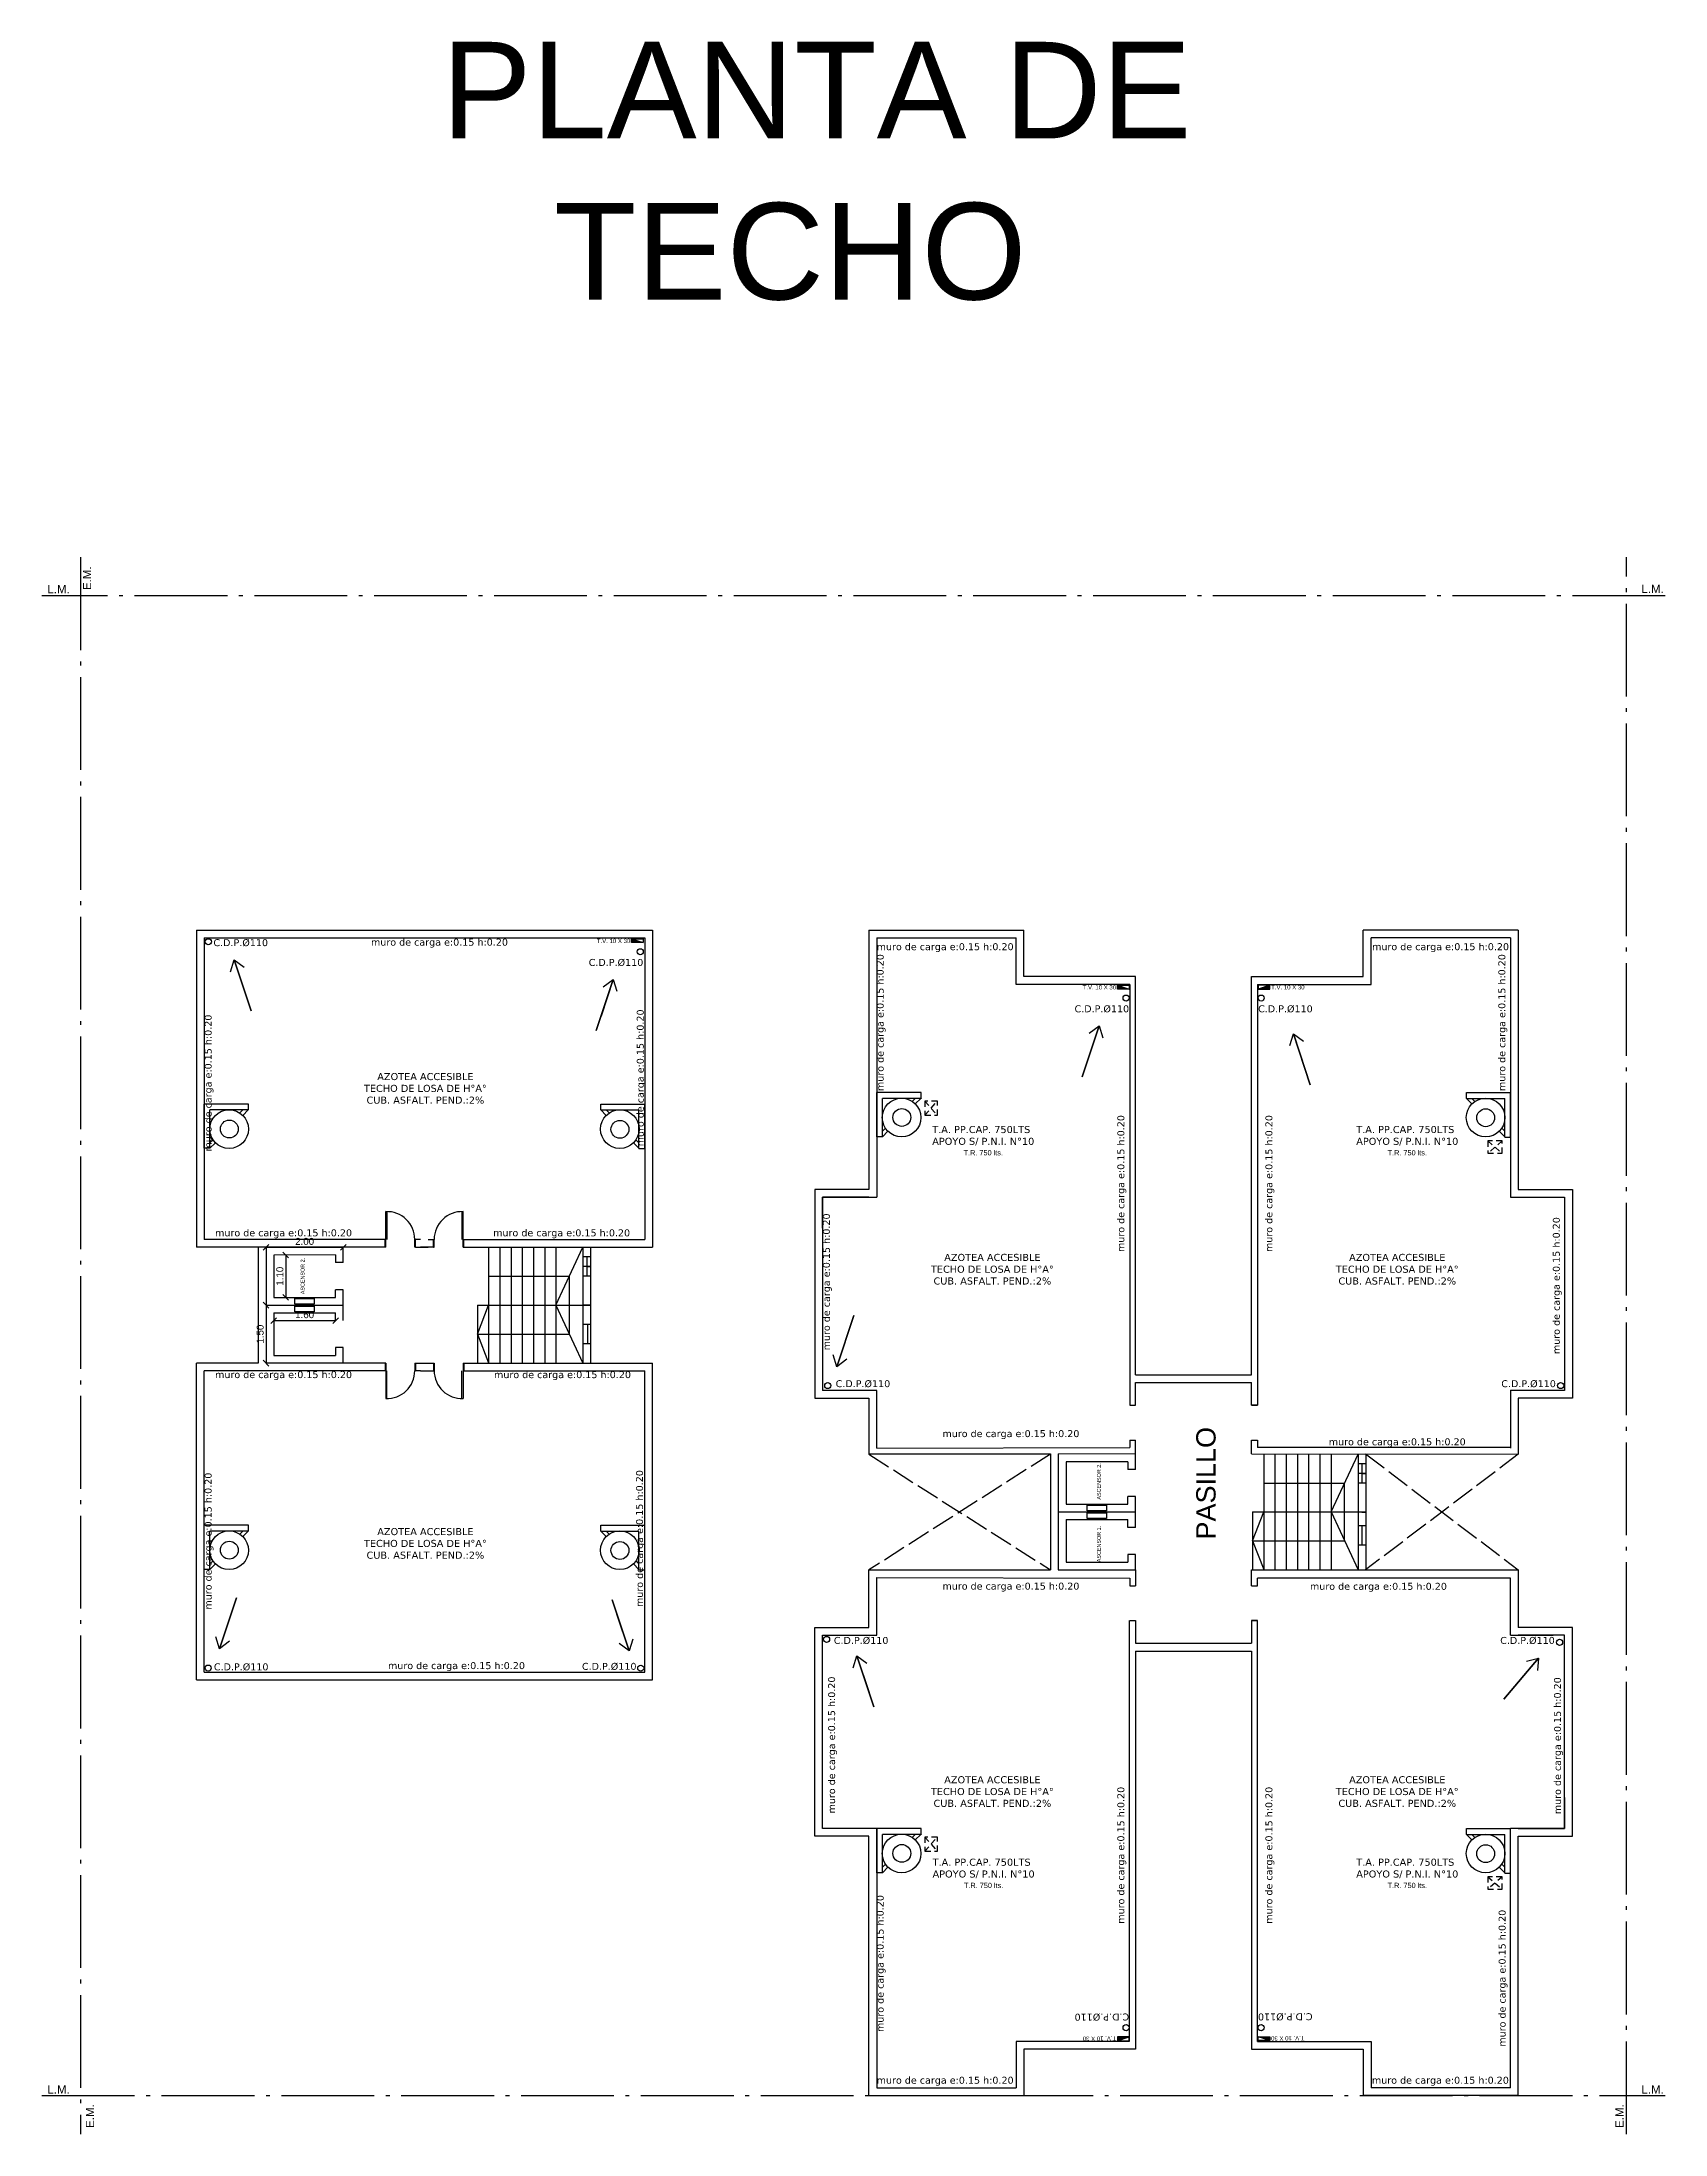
# Model space of a CAD drawing. Header units: millimetres. Extents: x 2359 to 2651, y 2020 to 2122.
# Drawn here: x 2490.4 to 2532.4, y 2068.2 to 2122.3 of the extents above; entities that cross this region are included whole.
import ezdxf

# ---------------------------------------------------------------- set-up
doc = ezdxf.new("R2010")
doc.units = ezdxf.units.MM
for name, pattern in [('ACAD_ISO02W100', [15, 12, -3]), ('ACAD_ISO04W100', [30, 24, -3, 0, -3]), ('DASHED2', [0.375, 0.25, -0.125])]:
    doc.linetypes.add(name, pattern=pattern)
doc.layers.get('0').update_dxf_attribs({"color": 4})
for name, color, linetype in [('Cotas', 114, 'Continuous'), ('Muros', 1, 'Continuous'), ('Planillas', 4, 'Continuous'), ('TEXTO', 2, 'Continuous'), ('Textos', 255, 'Continuous')]:
    doc.layers.add(name, color=color, linetype=linetype)
doc.styles.add('Arial', font='verdana.ttf')
doc.styles.add('ROMANS', font='arial.ttf')
doc.styles.get("Standard").update_dxf_attribs({"font": 'arial.ttf'})
doc.dimstyles.new('cota 1-100', dxfattribs={"dimscale": 0.75, "dimtxt": 0.3, "dimasz": 0.07, "dimexe": 0, "dimexo": 0, "dimgap": 0.1, "dimtad": 1, "dimzin": 4, "dimdsep": 46, "dimtxsty": 'Standard', "dimblk": 'M2_COTA', "dimcen": 0.1, "dimse1": 1, "dimse2": 1, "dimclrd": 256, "dimclre": 256, "dimclrt": 9, "dimaunit": 1, "dimazin": 0, "dimtfac": 1, "dimtix": 1, "dimtmove": 2, "dimatfit": 3, "dimldrblk": 'M2_COTA', "dimfxl": 0, "dimtolj": 1, "dimtzin": 0, "dimarcsym": 0})
doc.dimstyles.new('Para Interiores', dxfattribs={"dimtxt": 0.18, "dimasz": 0.15, "dimexe": 0.18, "dimexo": 0.0625, "dimgap": 0.06, "dimtad": 1, "dimzin": 4, "dimdsep": 46, "dimtxsty": 'Standard', "dimblk": 'OBLIQUE', "dimcen": 1, "dimse1": 1, "dimse2": 1, "dimclrd": 2, "dimadec": 0, "dimazin": 0, "dimtfac": 1, "dimtofl": 0, "dimtmove": 0, "dimatfit": 3, "dimfxl": 1, "dimtolj": 1, "dimtzin": 0, "dimarcsym": 1})

# ---------------------------------------------------------------- blocks, each defined once
blk = doc.blocks.new('M2_COTA')
for p, q in [((-1, 0), (0, 0)), ((0, 1), (0, -1))]:
    blk.add_line(p, q)
at = {"const_width": 0.2}
blk.add_lwpolyline([(-1, -1), (1, 1)], dxfattribs=at)
blk = doc.blocks.new('tv. 10x30')
at = {"layer": 'Muros'}
blk.add_hatch(color=126, dxfattribs=at).paths.add_polyline_path([(0.3, 0.1), (0, 0), (0.3, 0)])
at = {"layer": 'Muros', "color": 126}
blk.add_line((0.3, 0.1), (0, 0), dxfattribs=at)
blk.add_lwpolyline([(0, 0), (0.3, 0), (0.3, 0.1), (0, 0.1)], close=True, dxfattribs=at)
blk = doc.blocks.new('_Oblique')
at = {"color": 0, "linetype": 'ByBlock', "lineweight": -2}
blk.add_line((-0.5, -0.5), (0.5, 0.5), dxfattribs=at)
blk = doc.blocks.new('*D184')
at = {"color": 2, "lineweight": -2, "transparency": 16777216}
blk.add_line((2496.665, 2090.938), (2496.665, 2089.84), dxfattribs=at)
at = {"layer": 'Defpoints', "color": 0, "transparency": 16777216}
for p in [(2496.957, 2090.938), (2496.665, 2089.84), (2496.957, 2089.84)]:
    blk.add_point(p, dxfattribs=at)
at = {"color": 2, "lineweight": -2, "transparency": 16777216, "xscale": 0.15, "yscale": 0.15, "zscale": 0.15}
for p, rotation in [((2496.665, 2090.938), 90), ((2496.665, 2089.84), 270)]:
    blk.add_blockref('_Oblique', p, dxfattribs=dict(at, rotation=rotation))
at = {"color": 0, "transparency": 16777216, "insert": (2496.513, 2090.389), "char_height": 0.18, "attachment_point": 5, "rotation": 90}
blk.add_mtext('\\A1;1.10', dxfattribs=at)
blk = doc.blocks.new('*D186')
at = {"color": 2, "lineweight": -2, "transparency": 16777216}
blk.add_line((2496.154, 2089.64), (2496.154, 2088.14), dxfattribs=at)
at = {"layer": 'Defpoints', "color": 0, "transparency": 16777216}
for p in [(2496.154, 2089.64), (2496.154, 2088.14), (2496.154, 2088.14)]:
    blk.add_point(p, dxfattribs=at)
at = {"color": 2, "lineweight": -2, "transparency": 16777216, "xscale": 0.15, "yscale": 0.15, "zscale": 0.15}
for p, rotation in [((2496.154, 2089.64), 90), ((2496.154, 2088.14), 270)]:
    blk.add_blockref('_Oblique', p, dxfattribs=dict(at, rotation=rotation))
at = {"color": 0, "transparency": 16777216, "insert": (2496.003, 2088.89), "char_height": 0.18, "attachment_point": 5, "rotation": 90}
blk.add_mtext('\\A1;1.50', dxfattribs=at)
blk = doc.blocks.new('*D187')
at = {"color": 2, "lineweight": -2, "transparency": 16777216}
blk.add_line((2496.154, 2091.137), (2498.154, 2091.137), dxfattribs=at)
at = {"layer": 'Defpoints', "color": 0, "transparency": 16777216}
for p in [(2496.154, 2091.137), (2498.154, 2091.137), (2498.154, 2091.137)]:
    blk.add_point(p, dxfattribs=at)
at = {"color": 2, "lineweight": -2, "transparency": 16777216, "xscale": 0.15, "yscale": 0.15, "zscale": 0.15, "rotation": 180}
blk.add_blockref('_Oblique', (2496.154, 2091.137), dxfattribs=at)
at = {"color": 2, "lineweight": -2, "transparency": 16777216, "xscale": 0.15, "yscale": 0.15, "zscale": 0.15}
blk.add_blockref('_Oblique', (2498.154, 2091.137), dxfattribs=at)
at = {"color": 0, "transparency": 16777216, "insert": (2497.154, 2091.289), "char_height": 0.18, "attachment_point": 5}
blk.add_mtext('\\A1;2.00', dxfattribs=at)
blk = doc.blocks.new('*D185')
at = {"color": 2, "lineweight": -2, "transparency": 16777216}
blk.add_line((2496.354, 2089.24), (2497.954, 2089.24), dxfattribs=at)
at = {"layer": 'Defpoints', "color": 0, "transparency": 16777216}
for p in [(2496.354, 2089.24), (2497.954, 2089.24), (2497.954, 2089.24)]:
    blk.add_point(p, dxfattribs=at)
at = {"color": 2, "lineweight": -2, "transparency": 16777216, "xscale": 0.15, "yscale": 0.15, "zscale": 0.15, "rotation": 180}
blk.add_blockref('_Oblique', (2496.354, 2089.24), dxfattribs=at)
at = {"color": 2, "lineweight": -2, "transparency": 16777216, "xscale": 0.15, "yscale": 0.15, "zscale": 0.15}
blk.add_blockref('_Oblique', (2497.954, 2089.24), dxfattribs=at)
at = {"color": 0, "transparency": 16777216, "insert": (2497.154, 2089.392), "char_height": 0.18, "attachment_point": 5}
blk.add_mtext('\\A1;1.60', dxfattribs=at)

msp = doc.modelspace()

# ---------------------------------------------------------------- linework, layer by layer
at = {"color": 7, "linetype": 'ACAD_ISO04W100', "ltscale": 0.1}
for p, q in [((2491.354, 2108.99), (2491.354, 2068.19)), ((2531.354, 2068.19), (2531.354, 2108.99)), ((2532.354, 2107.99), (2490.354, 2107.99)), ((2490.354, 2069.19), (2532.354, 2069.19))]:
    msp.add_line(p, q, dxfattribs=at)
at = {"color": 7}
for p, q in [((2494.354, 2099.34), (2494.354, 2091.14)), ((2494.354, 2099.34), (2506.154, 2099.34)), ((2494.554, 2099.14), (2494.554, 2091.34)), ((2494.554, 2099.14), (2505.954, 2099.14)), ((2505.954, 2099.14), (2505.954, 2091.34)), ((2506.154, 2099.34), (2506.154, 2091.14)), ((2511.754, 2099.34), (2511.754, 2092.633)), ((2511.754, 2099.34), (2515.764, 2099.34)), ((2511.954, 2099.14), (2511.954, 2092.433)), ((2511.954, 2099.14), (2515.564, 2099.14)), ((2515.564, 2097.94), (2515.564, 2099.14)), ((2515.764, 2098.14), (2515.764, 2099.34)), ((2528.554, 2099.34), (2524.545, 2099.34)), ((2524.545, 2098.14), (2524.545, 2099.34)), ((2528.354, 2099.14), (2524.745, 2099.14)), ((2524.745, 2097.94), (2524.745, 2099.14)), ((2528.354, 2099.14), (2528.354, 2092.433)), ((2528.554, 2099.34), (2528.554, 2092.633)), ((2518.504, 2097.94), (2515.564, 2097.94)), ((2518.654, 2098.14), (2515.764, 2098.14)), ((2518.504, 2097.94), (2518.504, 2087.048)), ((2518.654, 2087.84), (2518.654, 2098.14)), ((2521.654, 2098.14), (2524.545, 2098.14)), ((2521.654, 2087.84), (2521.654, 2098.14)), ((2521.804, 2097.94), (2524.745, 2097.94)), ((2521.804, 2097.94), (2521.804, 2087.048)), ((2511.754, 2092.633), (2510.354, 2092.633)), ((2510.354, 2092.633), (2510.354, 2087.233)), ((2511.754, 2092.433), (2510.554, 2092.433)), ((2510.554, 2092.433), (2510.554, 2087.433)), ((2510.554, 2091.633), (2510.554, 2092.433)), ((2510.554, 2092.433), (2511.954, 2092.433)), ((2528.354, 2092.433), (2529.754, 2092.433)), ((2528.554, 2092.633), (2529.954, 2092.633)), ((2528.554, 2092.433), (2529.754, 2092.433)), ((2529.754, 2092.433), (2529.754, 2087.433)), ((2529.754, 2092.433), (2529.754, 2091.633)), ((2529.954, 2092.633), (2529.954, 2087.233)), ((2499.254, 2091.14), (2499.254, 2092.059)), ((2499.284, 2092.06), (2499.284, 2091.34)), ((2501.224, 2092.06), (2501.224, 2091.34)), ((2501.254, 2091.14), (2501.254, 2092.059)), ((2499.254, 2091.14), (2494.354, 2091.14)), ((2499.234, 2091.34), (2494.554, 2091.34)), ((2495.954, 2091.14), (2495.954, 2088.14)), ((2496.154, 2091.14), (2496.154, 2089.14)), ((2499.234, 2091.14), (2499.234, 2091.34)), ((2500.154, 2091.34), (2500.004, 2091.34)), ((2500.004, 2091.14), (2500.004, 2091.34)), ((2500.024, 2091.14), (2500.004, 2091.14)), ((2500.024, 2091.14), (2500.024, 2091.34)), ((2500.024, 2091.14), (2500.354, 2091.14)), ((2500.484, 2091.14), (2500.154, 2091.14)), ((2500.354, 2091.34), (2500.504, 2091.34)), ((2500.484, 2091.14), (2500.484, 2091.34)), ((2500.484, 2091.14), (2500.504, 2091.14)), ((2500.504, 2091.14), (2500.504, 2091.34)), ((2501.254, 2091.14), (2506.154, 2091.14)), ((2501.274, 2091.34), (2505.954, 2091.34)), ((2501.274, 2091.14), (2501.274, 2091.34)), ((2494.354, 2079.943), (2494.354, 2088.143)), ((2495.954, 2088.143), (2494.354, 2088.143)), ((2499.254, 2088.143), (2496.154, 2088.143)), ((2499.234, 2088.143), (2499.234, 2087.943)), ((2499.254, 2088.143), (2499.254, 2087.224)), ((2500.004, 2088.143), (2500.004, 2087.943)), ((2500.024, 2088.143), (2500.024, 2087.943)), ((2500.484, 2088.143), (2500.484, 2087.943)), ((2500.504, 2088.143), (2500.504, 2087.943)), ((2501.254, 2088.143), (2506.154, 2088.143)), ((2501.254, 2088.143), (2501.254, 2087.224)), ((2501.274, 2088.143), (2501.274, 2087.943)), ((2506.154, 2079.943), (2506.154, 2088.143)), ((2494.554, 2080.143), (2494.554, 2087.943)), ((2499.234, 2087.943), (2494.554, 2087.943)), ((2499.284, 2087.223), (2499.284, 2087.943)), ((2500.154, 2087.943), (2500.004, 2087.943)), ((2500.354, 2087.943), (2500.504, 2087.943)), ((2501.224, 2087.223), (2501.224, 2087.943)), ((2501.274, 2087.943), (2505.954, 2087.943)), ((2505.954, 2080.143), (2505.954, 2087.943)), ((2518.654, 2087.84), (2521.654, 2087.84)), ((2518.654, 2087.64), (2521.654, 2087.64)), ((2518.654, 2087.048), (2518.654, 2087.64)), ((2521.654, 2087.048), (2521.654, 2087.64)), ((2510.354, 2087.233), (2511.754, 2087.233)), ((2511.954, 2087.433), (2510.554, 2087.433)), ((2511.754, 2087.233), (2511.754, 2085.78)), ((2511.954, 2085.94), (2511.954, 2087.433)), ((2518.504, 2087.048), (2518.654, 2087.048)), ((2521.804, 2087.048), (2521.654, 2087.048)), ((2521.654, 2087.048), (2521.804, 2087.048)), ((2521.654, 2087.048), (2521.804, 2087.048)), ((2528.354, 2087.436), (2528.354, 2085.94)), ((2529.454, 2087.433), (2528.354, 2087.433)), ((2529.754, 2087.433), (2528.554, 2087.433)), ((2528.554, 2087.233), (2528.554, 2085.78)), ((2529.954, 2087.233), (2528.554, 2087.233)), ((2511.954, 2085.94), (2518.504, 2085.955)), ((2518.504, 2086.148), (2518.504, 2085.955)), ((2518.504, 2086.148), (2518.654, 2086.148)), ((2518.654, 2085.39), (2518.654, 2086.148)), ((2521.654, 2085.79), (2521.654, 2086.148)), ((2521.654, 2086.148), (2521.804, 2086.148)), ((2521.804, 2086.148), (2521.805, 2085.955)), ((2528.354, 2085.955), (2521.804, 2085.955)), ((2516.454, 2085.787), (2511.754, 2085.781)), ((2516.454, 2085.79), (2516.454, 2082.79)), ((2516.654, 2085.79), (2516.654, 2082.79)), ((2518.654, 2085.79), (2516.654, 2085.787)), ((2518.455, 2085.59), (2516.854, 2085.587)), ((2516.854, 2085.587), (2516.854, 2084.49)), ((2518.455, 2085.59), (2518.455, 2085.39)), ((2521.654, 2085.79), (2528.554, 2085.78)), ((2524.61, 2085.786), (2524.61, 2082.79)), ((2518.654, 2085.39), (2518.455, 2085.39)), ((2516.854, 2084.49), (2518.454, 2084.49)), ((2517.404, 2084.315), (2517.404, 2084.465)), ((2517.404, 2084.465), (2517.904, 2084.465)), ((2517.904, 2084.315), (2517.404, 2084.315)), ((2517.904, 2084.465), (2517.904, 2084.315)), ((2518.454, 2084.49), (2518.454, 2084.69)), ((2518.654, 2084.69), (2518.454, 2084.69)), ((2518.654, 2083.89), (2518.654, 2084.69)), ((2516.654, 2084.29), (2518.654, 2084.29)), ((2516.854, 2084.09), (2516.854, 2082.99)), ((2516.854, 2084.09), (2518.454, 2084.09)), ((2517.404, 2084.116), (2517.404, 2084.266)), ((2517.404, 2084.266), (2517.904, 2084.266)), ((2517.904, 2084.116), (2517.404, 2084.116)), ((2517.904, 2084.266), (2517.904, 2084.116)), ((2518.454, 2083.89), (2518.454, 2084.09)), ((2518.654, 2083.89), (2518.454, 2083.89)), ((2511.754, 2081.297), (2511.754, 2082.79)), ((2511.754, 2082.79), (2516.454, 2082.79)), ((2516.654, 2082.79), (2518.654, 2082.79)), ((2516.854, 2082.99), (2518.454, 2082.99)), ((2518.454, 2083.19), (2518.454, 2082.99)), ((2518.654, 2083.19), (2518.454, 2083.19)), ((2518.654, 2082.79), (2518.654, 2083.19)), ((2518.654, 2082.79), (2518.654, 2082.381)), ((2521.654, 2082.79), (2528.554, 2082.79)), ((2521.654, 2082.381), (2521.654, 2082.79)), ((2528.554, 2082.79), (2528.554, 2081.297)), ((2511.954, 2081.097), (2511.954, 2082.59)), ((2511.954, 2082.59), (2518.504, 2082.575)), ((2518.504, 2082.575), (2518.504, 2082.381)), ((2518.504, 2082.381), (2518.654, 2082.381)), ((2521.654, 2082.381), (2521.804, 2082.381)), ((2521.804, 2082.381), (2521.805, 2082.575)), ((2528.354, 2082.575), (2521.804, 2082.575)), ((2528.354, 2081.097), (2528.354, 2082.575)), ((2510.354, 2081.297), (2511.754, 2081.297)), ((2510.354, 2075.897), (2510.354, 2081.297)), ((2510.554, 2081.097), (2511.954, 2081.097)), ((2510.554, 2076.097), (2510.554, 2081.097)), ((2518.485, 2081.481), (2518.487, 2070.59)), ((2518.505, 2081.481), (2518.654, 2081.481)), ((2518.654, 2081.481), (2518.654, 2080.89)), ((2521.654, 2081.481), (2521.654, 2080.89)), ((2521.804, 2081.481), (2521.654, 2081.481)), ((2521.654, 2081.481), (2521.804, 2081.481)), ((2521.654, 2081.481), (2521.804, 2081.481)), ((2521.654, 2081.481), (2521.654, 2081.481)), ((2521.804, 2070.59), (2521.804, 2081.481)), ((2528.354, 2081.097), (2529.454, 2081.097)), ((2529.954, 2081.297), (2528.554, 2081.297)), ((2529.754, 2081.097), (2528.554, 2081.097)), ((2529.754, 2076.097), (2529.754, 2081.097)), ((2529.954, 2075.897), (2529.954, 2081.297)), ((2518.654, 2080.89), (2521.654, 2080.89)), ((2518.654, 2080.69), (2521.654, 2080.69)), ((2518.654, 2080.69), (2518.654, 2070.389)), ((2521.654, 2080.69), (2521.654, 2070.389)), ((2494.554, 2080.143), (2505.954, 2080.143)), ((2494.354, 2079.943), (2506.154, 2079.943)), ((2510.554, 2076.097), (2510.554, 2076.897)), ((2529.754, 2076.897), (2529.754, 2076.097)), ((2511.754, 2075.897), (2510.354, 2075.897)), ((2511.754, 2076.097), (2510.554, 2076.097)), ((2511.954, 2076.097), (2510.554, 2076.097)), ((2511.754, 2069.19), (2511.754, 2075.897)), ((2511.954, 2076.097), (2511.954, 2069.39)), ((2528.354, 2069.39), (2528.354, 2076.097)), ((2529.754, 2076.097), (2528.354, 2076.097)), ((2528.554, 2076.097), (2529.754, 2076.097)), ((2528.554, 2069.19), (2528.554, 2075.897)), ((2528.554, 2075.897), (2529.954, 2075.897)), ((2518.487, 2070.59), (2515.564, 2070.589)), ((2515.564, 2070.589), (2515.564, 2069.39)), ((2518.654, 2070.389), (2515.764, 2070.389)), ((2515.764, 2070.389), (2515.764, 2069.19)), ((2521.654, 2070.389), (2524.545, 2070.389)), ((2521.804, 2070.59), (2524.745, 2070.59)), ((2524.545, 2070.389), (2524.545, 2069.19)), ((2524.745, 2070.59), (2524.745, 2069.39)), ((2511.754, 2069.19), (2515.764, 2069.19)), ((2511.954, 2069.39), (2515.564, 2069.39)), ((2528.554, 2069.19), (2524.545, 2069.19)), ((2528.354, 2069.39), (2524.745, 2069.39))]:
    msp.add_line(p, q, dxfattribs=at)
at = {"color": 4}
for p, q in [((2496.154, 2091.14), (2496.154, 2088.14)), ((2497.955, 2090.94), (2496.354, 2090.937)), ((2496.354, 2090.937), (2496.354, 2089.84)), ((2497.955, 2090.94), (2497.955, 2090.74)), ((2498.154, 2090.74), (2498.154, 2091.14)), ((2504.354, 2091.14), (2504.354, 2088.143)), ((2504.554, 2091.14), (2504.554, 2088.143)), ((2498.154, 2090.74), (2497.955, 2090.74)), ((2496.354, 2089.84), (2497.954, 2089.84)), ((2496.904, 2089.665), (2496.904, 2089.815)), ((2496.904, 2089.815), (2497.404, 2089.815)), ((2497.404, 2089.815), (2497.404, 2089.665)), ((2497.954, 2089.84), (2497.954, 2090.04)), ((2498.154, 2090.04), (2497.954, 2090.04)), ((2498.154, 2089.24), (2498.154, 2090.04)), ((2496.154, 2089.64), (2498.154, 2089.64)), ((2496.354, 2089.44), (2496.354, 2088.34)), ((2496.354, 2089.44), (2497.954, 2089.44)), ((2497.404, 2089.665), (2496.904, 2089.665)), ((2496.904, 2089.466), (2496.904, 2089.616)), ((2496.904, 2089.616), (2497.404, 2089.616)), ((2497.404, 2089.466), (2496.904, 2089.466)), ((2497.404, 2089.616), (2497.404, 2089.466)), ((2497.954, 2089.24), (2497.954, 2089.44)), ((2501.624, 2089.642), (2504.554, 2089.642)), ((2496.354, 2088.34), (2497.954, 2088.34)), ((2497.954, 2088.54), (2497.954, 2088.34)), ((2498.154, 2088.54), (2497.954, 2088.54)), ((2498.154, 2088.14), (2498.154, 2088.54)), ((2521.654, 2085.79), (2524.61, 2085.786)), ((2524.409, 2085.786), (2524.409, 2082.79)), ((2524.609, 2085.786), (2524.609, 2082.79)), ((2521.679, 2084.288), (2524.609, 2084.288)), ((2521.654, 2082.79), (2524.81, 2082.79)), ((2521.654, 2082.79), (2524.609, 2082.79))]:
    msp.add_line(p, q, dxfattribs=at)
for p, q in [((2501.914, 2091.14), (2501.914, 2088.143)), ((2502.204, 2091.14), (2502.204, 2088.143)), ((2502.494, 2091.14), (2502.494, 2088.143)), ((2502.784, 2091.14), (2502.784, 2088.143)), ((2503.074, 2091.14), (2503.074, 2088.143)), ((2503.364, 2091.14), (2503.364, 2088.143)), ((2503.654, 2091.14), (2503.654, 2088.143)), ((2503.654, 2089.642), (2504.354, 2091.14)), ((2501.624, 2089.642), (2501.624, 2088.143)), ((2503.654, 2089.642), (2504.354, 2088.143)), ((2521.969, 2085.786), (2521.969, 2082.79)), ((2522.259, 2085.786), (2522.259, 2082.79)), ((2522.549, 2085.786), (2522.549, 2082.79)), ((2522.839, 2085.786), (2522.839, 2082.79)), ((2523.129, 2085.786), (2523.129, 2082.79)), ((2523.419, 2085.786), (2523.419, 2082.79)), ((2523.709, 2085.786), (2523.709, 2082.79)), ((2523.709, 2084.288), (2524.409, 2085.786)), ((2521.679, 2084.288), (2521.679, 2082.79)), ((2523.709, 2084.288), (2524.409, 2082.79))]:
    msp.add_line(p, q)
at = {"color": 2}
for p, q in [((2504.554, 2090.89), (2504.354, 2090.89)), ((2504.454, 2090.89), (2504.454, 2090.39)), ((2501.915, 2090.391), (2504.005, 2090.391)), ((2504.005, 2088.892), (2504.004, 2090.391)), ((2504.554, 2090.64), (2504.354, 2090.64)), ((2504.554, 2090.39), (2504.354, 2090.39)), ((2504.454, 2090.64), (2504.554, 2090.64)), ((2504.554, 2090.14), (2504.554, 2090.14)), ((2501.624, 2088.892), (2501.914, 2089.642)), ((2504.554, 2089.64), (2504.354, 2089.64)), ((2504.454, 2089.64), (2504.554, 2089.64)), ((2501.624, 2088.892), (2504.005, 2088.892)), ((2501.624, 2088.892), (2501.914, 2088.15)), ((2504.554, 2089.142), (2504.354, 2089.142)), ((2504.554, 2088.642), (2504.354, 2088.642)), ((2504.469, 2089.142), (2504.469, 2088.642)), ((2524.609, 2085.536), (2524.409, 2085.536)), ((2524.509, 2085.536), (2524.509, 2085.036)), ((2521.97, 2085.037), (2524.06, 2085.038)), ((2524.06, 2083.539), (2524.059, 2085.038)), ((2524.609, 2085.286), (2524.409, 2085.286)), ((2524.609, 2085.036), (2524.409, 2085.036)), ((2524.509, 2085.286), (2524.609, 2085.286)), ((2524.609, 2084.786), (2524.609, 2084.786)), ((2521.679, 2083.539), (2521.969, 2084.288)), ((2524.609, 2084.286), (2524.409, 2084.286)), ((2524.609, 2083.933), (2524.409, 2083.933)), ((2524.509, 2084.286), (2524.609, 2084.286)), ((2524.509, 2083.933), (2524.509, 2083.433)), ((2521.679, 2083.539), (2524.06, 2083.539)), ((2521.679, 2083.539), (2521.969, 2082.797)), ((2524.609, 2083.433), (2524.409, 2083.433))]:
    msp.add_line(p, q, dxfattribs=at)
at = {"color": 0}
for p, q in [((2500.004, 2088.143), (2500.504, 2088.143)), ((2500.154, 2087.943), (2500.354, 2087.943))]:
    msp.add_line(p, q, dxfattribs=at)
at = {"color": 7, "linetype": 'ACAD_ISO02W100', "ltscale": 0.05}
for p, q in [((2516.454, 2085.787), (2511.754, 2082.79)), ((2511.754, 2085.78), (2516.454, 2082.79)), ((2524.604, 2085.79), (2528.554, 2082.79)), ((2528.554, 2085.78), (2524.604, 2082.79))]:
    msp.add_line(p, q, dxfattribs=at)
at = {"color": 7}
for centre, start, end in [((2499.284, 2091.34), 0, 92.388), ((2501.224, 2091.34), 87.612, 180), ((2499.284, 2087.943), 267.612, 360), ((2501.224, 2087.943), 180, 272.388)]:
    msp.add_arc(centre, 0.72, start, end, dxfattribs=at)
at = {"layer": 'Cotas'}
for centre in [(2494.661, 2099.042), (2505.836, 2098.785), (2518.406, 2097.585), (2521.902, 2097.585), (2510.689, 2087.559), (2529.651, 2087.559), (2510.659, 2080.992), (2529.623, 2080.916), (2494.658, 2080.25), (2505.851, 2080.247), (2518.408, 2070.945), (2521.9, 2070.945)]:
    msp.add_circle(centre, 0.0786, dxfattribs=at)
at = {"layer": 'Muros', "color": 152, "linetype": 'DASHED2', "ltscale": 0.6}
for p, q in [((2513.204, 2094.552), (2513.524, 2094.921)), ((2513.204, 2094.921), (2513.524, 2094.552)), ((2527.766, 2093.89), (2528.136, 2093.57)), ((2528.136, 2093.89), (2527.766, 2093.57)), ((2513.204, 2075.509), (2513.524, 2075.878)), ((2513.204, 2075.878), (2513.524, 2075.509)), ((2527.766, 2074.847), (2528.136, 2074.527)), ((2528.136, 2074.847), (2527.766, 2074.527))]:
    msp.add_line(p, q, dxfattribs=at)
for points in [[(2513.204, 2094.921), (2513.204, 2094.552), (2513.524, 2094.552), (2513.524, 2094.921)], [(2528.136, 2093.89), (2527.766, 2093.89), (2527.766, 2093.57), (2528.136, 2093.57)], [(2513.204, 2075.878), (2513.204, 2075.509), (2513.524, 2075.509), (2513.524, 2075.878)], [(2528.136, 2074.847), (2527.766, 2074.847), (2527.766, 2074.527), (2528.136, 2074.527)]]:
    msp.add_lwpolyline(points, close=True, dxfattribs=at)
at = {"layer": 'Planillas'}
for p, q in [((2513.104, 2095.14), (2511.954, 2095.14)), ((2511.954, 2093.998), (2511.954, 2095.14)), ((2513.104, 2094.99), (2513.104, 2095.14)), ((2527.213, 2094.99), (2527.213, 2095.14)), ((2527.213, 2095.14), (2528.354, 2095.14)), ((2528.354, 2093.99), (2528.354, 2095.14)), ((2495.704, 2094.84), (2494.554, 2094.84)), ((2494.554, 2093.699), (2494.554, 2094.84)), ((2495.704, 2094.69), (2494.704, 2094.69)), ((2494.704, 2093.699), (2494.704, 2094.69)), ((2495.476, 2094.612), (2495.554, 2094.69)), ((2495.554, 2094.548), (2495.696, 2094.69)), ((2495.704, 2094.69), (2495.704, 2094.84)), ((2504.813, 2094.69), (2504.813, 2094.84)), ((2504.813, 2094.84), (2505.954, 2094.84)), ((2504.813, 2094.69), (2504.955, 2094.548)), ((2504.813, 2094.69), (2505.804, 2094.69)), ((2504.954, 2094.69), (2505.033, 2094.612)), ((2505.804, 2093.69), (2505.804, 2094.69)), ((2505.954, 2093.69), (2505.954, 2094.84)), ((2513.104, 2094.99), (2512.104, 2094.99)), ((2512.104, 2093.998), (2512.104, 2094.99)), ((2512.876, 2094.911), (2512.954, 2094.99)), ((2512.954, 2094.848), (2513.096, 2094.99)), ((2513.104, 2094.998), (2513.104, 2094.99)), ((2527.213, 2094.99), (2527.355, 2094.848)), ((2527.213, 2094.99), (2528.204, 2094.99)), ((2527.354, 2094.99), (2527.433, 2094.911)), ((2528.204, 2093.99), (2528.204, 2094.99)), ((2512.104, 2094.14), (2512.183, 2094.218)), ((2512.104, 2093.998), (2512.247, 2094.14)), ((2528.062, 2094.14), (2528.204, 2093.998)), ((2528.126, 2094.218), (2528.204, 2094.14)), ((2494.704, 2093.699), (2494.554, 2093.699)), ((2494.704, 2093.84), (2494.783, 2093.919)), ((2494.704, 2093.699), (2494.847, 2093.841)), ((2505.662, 2093.841), (2505.804, 2093.699)), ((2505.726, 2093.919), (2505.804, 2093.84)), ((2505.804, 2093.69), (2505.954, 2093.69)), ((2512.104, 2093.998), (2511.954, 2093.998)), ((2528.213, 2093.99), (2528.204, 2093.99)), ((2528.204, 2093.99), (2528.354, 2093.99)), ((2495.704, 2083.944), (2494.554, 2083.944)), ((2494.554, 2082.803), (2494.554, 2083.944)), ((2495.704, 2083.794), (2494.704, 2083.794)), ((2494.704, 2082.803), (2494.704, 2083.794)), ((2495.476, 2083.716), (2495.554, 2083.794)), ((2495.554, 2083.652), (2495.696, 2083.794)), ((2495.704, 2083.794), (2495.704, 2083.944)), ((2504.813, 2083.794), (2504.813, 2083.944)), ((2504.813, 2083.944), (2505.954, 2083.944)), ((2504.813, 2083.794), (2504.955, 2083.652)), ((2504.813, 2083.794), (2505.804, 2083.794)), ((2504.954, 2083.794), (2505.033, 2083.716)), ((2505.804, 2082.794), (2505.804, 2083.794)), ((2505.954, 2082.794), (2505.954, 2083.944)), ((2494.704, 2082.803), (2494.554, 2082.803)), ((2494.704, 2082.944), (2494.783, 2083.023)), ((2494.704, 2082.803), (2494.847, 2082.945)), ((2505.662, 2082.945), (2505.804, 2082.803)), ((2505.726, 2083.023), (2505.804, 2082.944)), ((2505.804, 2082.794), (2505.954, 2082.794)), ((2513.104, 2076.097), (2511.954, 2076.097)), ((2511.954, 2074.955), (2511.954, 2076.097)), ((2513.104, 2075.947), (2512.104, 2075.947)), ((2512.104, 2074.955), (2512.104, 2075.947)), ((2512.876, 2075.868), (2512.954, 2075.947)), ((2512.954, 2075.805), (2513.096, 2075.947)), ((2513.104, 2075.947), (2513.104, 2076.097)), ((2513.104, 2075.955), (2513.104, 2075.947)), ((2527.213, 2075.947), (2527.213, 2076.097)), ((2527.213, 2076.097), (2528.354, 2076.097)), ((2527.213, 2075.947), (2527.355, 2075.805)), ((2527.213, 2075.947), (2528.204, 2075.947)), ((2527.354, 2075.947), (2527.433, 2075.868)), ((2528.204, 2074.947), (2528.204, 2075.947)), ((2528.354, 2074.947), (2528.354, 2076.097)), ((2512.104, 2075.097), (2512.183, 2075.175)), ((2528.126, 2075.175), (2528.204, 2075.097)), ((2512.104, 2074.955), (2511.954, 2074.955)), ((2512.104, 2074.955), (2512.247, 2075.097)), ((2528.062, 2075.097), (2528.204, 2074.955)), ((2528.213, 2074.947), (2528.204, 2074.947)), ((2528.204, 2074.947), (2528.354, 2074.947))]:
    msp.add_line(p, q, dxfattribs=at)
for centre, radius in [((2495.2, 2094.195), 0.5), ((2505.309, 2094.195), 0.5), ((2512.6, 2094.494), 0.5), ((2512.605, 2094.497), 0.231), ((2527.709, 2094.494), 0.5), ((2527.711, 2094.489), 0.231), ((2495.205, 2094.197), 0.231), ((2505.311, 2094.189), 0.231), ((2495.2, 2083.298), 0.5), ((2505.309, 2083.298), 0.5), ((2495.205, 2083.301), 0.231), ((2505.311, 2083.293), 0.231), ((2512.6, 2075.451), 0.5), ((2512.605, 2075.454), 0.231), ((2527.709, 2075.451), 0.5), ((2527.711, 2075.446), 0.231)]:
    msp.add_circle(centre, radius, dxfattribs=at)

# ---------------------------------------------------------------- block references
at = {"xscale": -1}
for p in [(2505.914, 2099.02), (2518.484, 2097.82)]:
    msp.add_blockref('tv. 10x30', p, dxfattribs=at)
msp.add_blockref('tv. 10x30', (2521.824, 2097.82))
at = {"rotation": 180.2877349130939}
msp.add_blockref('tv. 10x30', (2518.487, 2070.71), dxfattribs=at)
at = {"xscale": -1, "rotation": 180.2877349129926}
msp.add_blockref('tv. 10x30', (2521.824, 2070.71), dxfattribs=at)

# ---------------------------------------------------------------- texts
at = {"color": 4}
for s, width, insert, char_height, attachment_point in [('{\\C1;PLANTA DE \\P   TECHO}', 24.7338, (2500.697, 2122.328), 2.5, 1), ('{\\H5x;L.M.}', 6.18774, (2490.498, 2108.061), 0.04254, 7), ('{\\H5x;L.M.}', 6.18774, (2531.742, 2108.067), 0.04254, 7), ('{\\H5x;L.M.}', 6.18774, (2490.498, 2069.241), 0.04254, 7), ('{\\H5x;L.M.}', 6.18774, (2531.742, 2069.241), 0.04254, 7)]:
    msp.add_mtext_dynamic_manual_height_columns(s, width=width, gutter_width=12.5, heights=[0], dxfattribs=dict(at, insert=insert, char_height=char_height, attachment_point=attachment_point))
at = {"color": 4, "char_height": 0.04254, "attachment_point": 7, "rotation": 90}
for insert in [(2491.63, 2108.144), (2491.706, 2068.352), (2531.278, 2068.352)]:
    msp.add_mtext_dynamic_manual_height_columns('{\\H5x;E.M.}', width=6.18774, gutter_width=12.5, heights=[0], dxfattribs=dict(at, insert=insert))
at = {"color": 7, "char_height": 0.1, "attachment_point": 1, "rotation": 90}
for s, width, insert in [('ASCENSOR 2.', 6.20163, (2497.051, 2089.924)), ('{\\H5x;PASILLO}', 6.18774, (2520.223, 2083.576)), ('ASCENSOR 2.', 6.20163, (2517.654, 2084.609)), ('ASCENSOR 1.', 6.20163, (2517.654, 2082.99))]:
    msp.add_mtext_dynamic_manual_height_columns(s, width=width, gutter_width=12.5, heights=[0], dxfattribs=dict(at, insert=insert))
at = {"layer": 'TEXTO', "color": 7, "style": 'ROMANS'}
for p in [(2514.204, 2093.516), (2525.175, 2093.516), (2514.213, 2074.558), (2525.175, 2074.558)]:
    msp.add_text('T.R. 750 lts.', height=0.135, dxfattribs=at).set_placement(p)
at = {"layer": 'Textos', "style": 'Arial'}
for s, insert, char_height, width, attachment_point in [('C.D.P.%%C110', (2496.206, 2099.109), 0.18, 1.72976, 3), ('{\\fArial|b0|i0|c0|p34;T.V. 10 X 30}', (2505.579, 2099.121), 0.11147, 1.9987, 3), ('C.D.P.%%C110', (2505.916, 2098.598), 0.18, 1.72976, 3), ('{\\fArial|b0|i0|c0|p34;T.V. 10 X 30}', (2518.149, 2097.921), 0.11147, 1.9987, 3), ('{\\fArial|b0|i0|c0|p34;T.V. 10 X 30}', (2522.16, 2097.921), 0.11147, 1.9987, 1), ('C.D.P.%%C110', (2518.486, 2097.398), 0.18, 1.72976, 3), ('C.D.P.%%C110', (2521.823, 2097.398), 0.18, 1.72976, 1), ('T.A. PP.CAP. 750LTS^JAPOYO S/ P.N.I. N°10', (2513.391, 2094.276), 0.18305, 6.01989, 1), ('T.A. PP.CAP. 750LTS^JAPOYO S/ P.N.I. N°10', (2524.362, 2094.276), 0.18305, 6.01989, 1), ('C.D.P.%%C110', (2512.305, 2087.698), 0.18, 1.72976, 3), ('C.D.P.%%C110', (2529.527, 2087.698), 0.18, 1.72976, 3), ('C.D.P.%%C110', (2512.258, 2081.055), 0.18, 1.72976, 3), ('C.D.P.%%C110', (2529.499, 2081.055), 0.18, 1.72976, 3), ('C.D.P.%%C110', (2496.218, 2080.371), 0.18, 1.72976, 3), ('C.D.P.%%C110', (2505.74, 2080.384), 0.18, 1.72976, 3), ('T.A. PP.CAP. 750LTS^JAPOYO S/ P.N.I. N°10', (2513.4, 2075.318), 0.18305, 6.01989, 1), ('T.A. PP.CAP. 750LTS^JAPOYO S/ P.N.I. N°10', (2524.362, 2075.318), 0.18305, 6.01989, 1)]:
    msp.add_mtext(s, dxfattribs=dict(at, insert=insert, char_height=char_height, width=width, attachment_point=attachment_point))
at = {"layer": 'Textos', "color": 7, "style": 'Arial'}
for s, insert, char_height, width, attachment_point in [('muro de carga e:0.15 h:0.20', (2498.871, 2099.122), 0.18, 5.62661, 1), ('muro de carga e:0.15 h:0.20', (2511.954, 2099.005), 0.18, 5.62661, 1), ('muro de carga e:0.15 h:0.20', (2524.772, 2099.005), 0.18, 5.62661, 1), ('AZOTEA ACCESIBLE \\PTECHO DE LOSA DE H°A°\\PCUB. ASFALT. PEND.:2%', (2500.278, 2095.646), 0.18305, 3.60753, 2), ('muro de carga e:0.15 h:0.20', (2494.837, 2091.601), 0.18, 5.62661, 1), ('muro de carga e:0.15 h:0.20', (2502.032, 2091.601), 0.18, 5.62661, 1), ('AZOTEA ACCESIBLE \\PTECHO DE LOSA DE H°A°\\PCUB. ASFALT. PEND.:2%', (2514.947, 2090.967), 0.18305, 3.60753, 2), ('AZOTEA ACCESIBLE \\PTECHO DE LOSA DE H°A°\\PCUB. ASFALT. PEND.:2%', (2525.423, 2090.967), 0.18305, 3.60753, 2), ('muro de carga e:0.15 h:0.20', (2494.837, 2087.933), 0.18, 5.62661, 1), ('muro de carga e:0.15 h:0.20', (2502.054, 2087.932), 0.18, 5.62661, 1), ('muro de carga e:0.15 h:0.20', (2513.656, 2086.406), 0.18, 5.62661, 1), ('muro de carga e:0.15 h:0.20', (2523.651, 2086.194), 0.18, 5.62661, 1), ('AZOTEA ACCESIBLE \\PTECHO DE LOSA DE H°A°\\PCUB. ASFALT. PEND.:2%', (2500.278, 2083.872), 0.18305, 3.60753, 2), ('muro de carga e:0.15 h:0.20', (2513.656, 2082.46), 0.18, 5.62661, 1), ('muro de carga e:0.15 h:0.20', (2523.165, 2082.455), 0.18, 5.62661, 1), ('muro de carga e:0.15 h:0.20', (2499.311, 2080.403), 0.18, 5.62661, 1), ('AZOTEA ACCESIBLE \\PTECHO DE LOSA DE H°A°\\PCUB. ASFALT. PEND.:2%', (2514.947, 2077.452), 0.18305, 3.60753, 2), ('AZOTEA ACCESIBLE \\PTECHO DE LOSA DE H°A°\\PCUB. ASFALT. PEND.:2%', (2525.423, 2077.452), 0.18305, 3.60753, 2), ('muro de carga e:0.15 h:0.20', (2511.954, 2069.675), 0.18, 5.62661, 1), ('muro de carga e:0.15 h:0.20', (2524.768, 2069.675), 0.18, 5.62661, 1)]:
    msp.add_mtext(s, dxfattribs=dict(at, insert=insert, char_height=char_height, width=width, attachment_point=attachment_point))
at = {"layer": 'Textos', "color": 7, "char_height": 0.18, "width": 5.62661, "attachment_point": 1, "rotation": 90, "style": 'Arial'}
for insert in [(2511.954, 2095.18), (2528.039, 2095.18), (2494.566, 2093.615), (2505.747, 2093.749), (2518.181, 2091.015), (2522.012, 2091.015), (2510.563, 2088.47), (2529.448, 2088.374), (2494.566, 2081.763), (2505.727, 2081.829), (2510.698, 2076.488), (2529.478, 2076.469), (2518.181, 2073.635), (2522.012, 2073.635), (2511.954, 2070.833), (2528.046, 2070.453)]:
    msp.add_mtext('muro de carga e:0.15 h:0.20', dxfattribs=dict(at, insert=insert))
at = {"layer": 'Textos', "rotation": 180.2877, "style": 'Arial'}
for s, insert, char_height, width, attachment_point in [('C.D.P.%%C110', (2518.487, 2071.132), 0.18, 1.72976, 1), ('C.D.P.%%C110', (2521.82, 2071.132), 0.18, 1.72976, 3), ('{\\fArial|b0|i0|c0|p34;T.V. 10 X 30}', (2518.152, 2070.607), 0.11147, 1.9987, 1), ('{\\fArial|b0|i0|c0|p34;T.V. 10 X 30}', (2522.159, 2070.611), 0.11147, 1.9987, 3)]:
    msp.add_mtext(s, dxfattribs=dict(at, insert=insert, char_height=char_height, width=width, attachment_point=attachment_point))

# ---------------------------------------------------------------- dimensions: what is measured, and where the dimension line sits
at = {"color": 2}
for base, p1, p2, picture, middle in [((2498.154, 2091.137), (2496.154, 2091.137), (2498.154, 2091.137), '*D187', (2497.154, 2091.289)), ((2497.954, 2089.24), (2496.354, 2089.24), (2497.954, 2089.24), '*D185', (2497.154, 2089.392))]:
    dim = msp.add_linear_dim(base=base, p1=p1, p2=p2, dimstyle='Para Interiores', dxfattribs=at)
    dim.commit()
    dim.dimension.update_dxf_attribs({"geometry": picture, "text_midpoint": middle})
for base, p1, p2, picture, middle in [((2496.665, 2089.84), (2496.957, 2090.938), (2496.957, 2089.84), '*D184', (2496.513, 2090.389)), ((2496.154, 2088.14), (2496.154, 2089.64), (2496.154, 2088.14), '*D186', (2496.003, 2088.89))]:
    dim = msp.add_linear_dim(base=base, p1=p1, p2=p2, angle=90, dimstyle='Para Interiores', dxfattribs=at)
    dim.commit()
    dim.dimension.update_dxf_attribs({"geometry": picture, "text_midpoint": middle})

# ---------------------------------------------------------------- leaders
at = {"layer": 'Cotas', "color": 40, "ltscale": 2}
for points in [[(2495.327, 2098.575), (2495.766, 2097.256), (2495.327, 2098.575)], [(2505.139, 2098.068), (2504.7, 2096.748), (2505.139, 2098.068)], [(2517.709, 2096.868), (2517.271, 2095.548), (2517.709, 2096.868)], [(2522.735, 2096.664), (2523.173, 2095.344), (2522.735, 2096.664)], [(2510.925, 2088.048), (2511.364, 2089.368), (2510.925, 2088.048)], [(2494.952, 2080.751), (2495.391, 2082.071), (2494.952, 2080.751)], [(2505.548, 2080.692), (2505.109, 2082.012), (2505.548, 2080.692)], [(2511.441, 2080.565), (2511.879, 2079.245), (2511.441, 2080.565)], [(2529.081, 2080.507), (2528.182, 2079.446), (2529.081, 2080.507)]]:
    msp.add_leader(points, dimstyle='cota 1-100', override={"dimasz": 0.35, "dimgap": 0.06, "dimtad": 0, "dimldrblk": 'Open90'}, dxfattribs=at)

doc.saveas('drawing.dxf')
